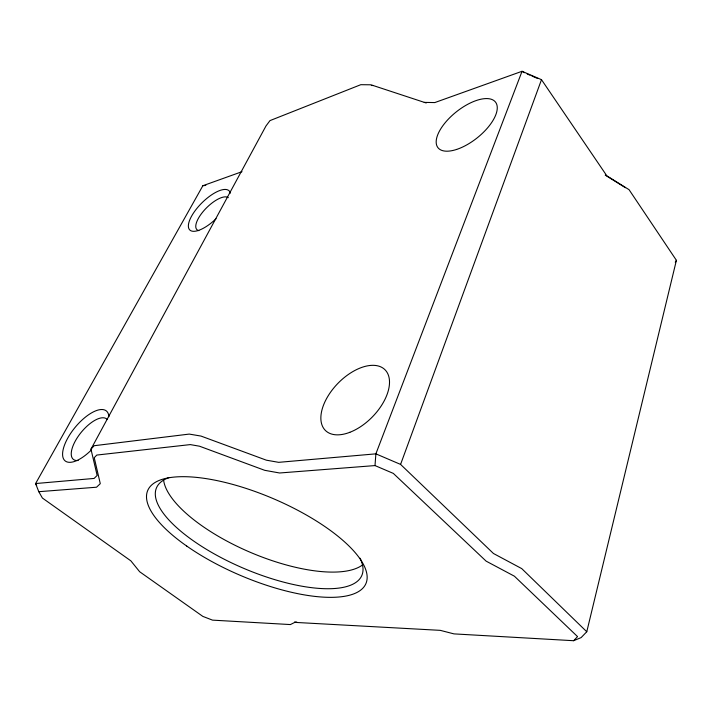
<?xml version="1.0" encoding="UTF-8"?>
<svg xmlns="http://www.w3.org/2000/svg" width="712" height="712" viewBox="0 0 712 712"><rect width="100%" height="100%" fill="white"/><g stroke="black" fill="none" stroke-linecap="round" stroke-linejoin="round"><path stroke-width="1.07" d="M573.641 640.711L577.548 636.599L514.402 576.195L486.118 561.136L393.335 473.409L375.01 465.577L375.874 453.847L522.047 71.289L541.494 79.673L606.846 175.846L629.052 189.677L676.4 260.316L586.777 631.749L581.134 637.596L573.641 640.711L453.953 633.885L440.265 630.351L294.786 622.377L290.407 624.566L212.514 620.134L202.831 616.396L139.65 571.736L130.866 560.851L42.4 498.044L38.786 491.698L35.6 483.546L202.858 185.725L242.009 171.681M586.777 631.749L521.754 568.621L493.452 553.491L400.58 464.411L541.494 79.673M36.686 485.459L35.6 483.546L94.091 478.437L97.152 475.447L90.958 449.165L265.994 125.953L269.99 120.604L360.797 84.692L370.97 84.799L426.23 102.991M675.252 262.212L676.4 260.316M90.958 449.165L94.171 445.712L189.241 434.089L200.998 436.073L266.359 460.183L278.668 462.337L375.874 453.847L400.58 464.411M202.858 185.725L205.804 185.414M38.786 491.698L96.538 487.213L100.285 483.662L94.233 457.718L96.779 455.066L190.282 444.6L199.494 446.202L264.695 470.312L279.62 472.991L375.01 465.577M371.344 85.502L373.328 85.52M424.254 102.386L434.792 102.573L522.047 71.289L524.326 72.749M294.626 621.985L296.824 622.101M527.192 73.986L530.057 75.223M531.971 76.05L537.711 78.525M605.236 175.116L625.456 187.71M78.16 460.486A26.184 11.134 -50.4 0 1 78.765 435.522A26.184 11.134 -50.4 0 1 107.298 419.555M198.87 230.661A22.446 8.678 -44.8 0 1 204.308 210.191A22.446 8.678 -44.8 0 1 228.321 197.642M91.332 450.011A32.378 13.644 -50.4 0 1 62.95 457.309A32.378 13.644 -50.4 0 1 83.099 419.074A32.378 13.644 -50.4 0 1 108.883 416.716M216.065 218.726A27.741 10.618 -44.8 0 1 189.045 228.997A27.741 10.618 -44.8 0 1 205.439 199.591A27.741 10.618 -44.8 0 1 230.314 193.166M360.058 558.208A111.633 39.819 23.1 0 1 244.759 568.79A111.633 39.819 23.1 0 1 168.842 477.654M361.999 565.328A110.618 41.074 23.1 0 1 249.369 551.925A110.618 41.074 23.1 0 1 163.573 479.861M186.731 546.059A118.619 41.75 23.1 0 0 365.674 584.125A118.619 41.75 23.1 0 0 218.095 480.831A118.619 41.75 23.1 0 0 186.731 546.059M456.632 149.431A36.704 16.67 -38.5 0 0 496.727 104.379A36.704 16.67 -38.5 0 0 446.825 120.8A36.704 16.67 -38.5 0 0 456.632 149.431M349.832 432.309A42.524 24.039 -45.7 0 0 387.221 372.661A42.524 24.039 -45.7 0 0 328.508 395.276A42.524 24.039 -45.7 0 0 349.832 432.309"/></g></svg>
